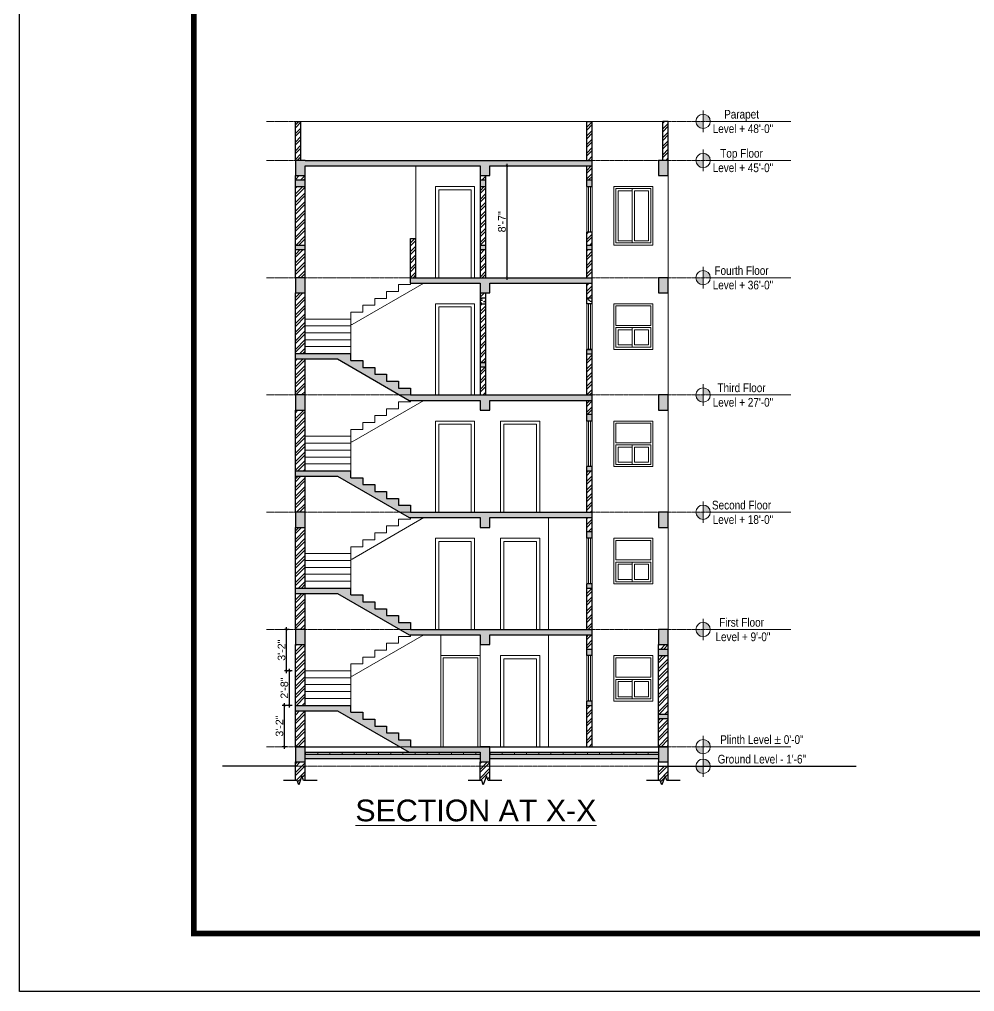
# Model space of a CAD drawing. Header units: inches. Extents: x 84707 to 107235, y 3922 to 10323.
# Drawn here: x 94382 to 95262, y 8182 to 9077 of the extents above; entities that cross this region are included whole.
import ezdxf

# ---------------------------------------------------------------- set-up
doc = ezdxf.new("R2010")
doc.units = ezdxf.units.IN
doc.header["$MEASUREMENT"] = 0
doc.linetypes.add('CENTER', pattern=[2, 1.25, -0.25, 0.25, -0.25])
doc.layers.add('A-Hatch', color=7, linetype='Continuous')
for name, color, linetype, lineweight in [('Annotate-Bold.w', 4, 'Continuous', 18), ('DIM-2', 4, 'Continuous', 20), ('Fittings', 9, 'Continuous', 5), ('FURNT', 31, 'Continuous', 15), ('hatch', 9, 'Continuous', 0), ('stair', 6, 'Continuous', 5), ('Text-100.w', 254, 'Continuous', 9), ('wall', 240, 'Continuous', 30), ('wall light', 6, 'Continuous', 18), ('window', 130, 'Continuous', 13)]:
    doc.layers.add(name, color=color, linetype=linetype, lineweight=lineweight)
doc.styles.add('ARAIL', font='arial.ttf')
doc.styles.add('arial', font='arial.ttf')
doc.dimstyles.new('8 inch dim', dxfattribs={"dimtxt": 7, "dimasz": 2, "dimexe": 2, "dimexo": 1, "dimgap": 1, "dimtad": 1, "dimdec": 0, "dimzin": 3, "dimdsep": 46, "dimlunit": 4, "dimtxsty": 'ARAIL', "dimblk": 'ARCHTICK', "dimcen": 0.09, "dimdle": 2, "dimadec": 0, "dimazin": 0, "dimtfac": 1, "dimtdec": 0, "dimtix": 1, "dimtofl": 0, "dimtmove": 1, "dimatfit": 3, "dimldrblk": 'ARCHTICK', "dimfxlon": 1, "dimtolj": 1, "dimtzin": 0, "dimarcsym": 0})
pattern_1 = [(50, (-25125.8746, 1589.8135), (7.17260183, -0.62752135), [0.75, -8.25]), (355, (-25125.8746, 1589.8135), (-1.38751334, 7.52192134), [0.6, -6.6]), (100.4514445, (-25125.277, 1589.761), (5.78508847, 6.8943999), [0.6374019, -7.0114211]), (46.1842, (-25125.875, 1591.8135), (10.6724133, -1.6551928), [1.125, -12.375]), (96.635635, (-25124.985, 1591.676), (9.3466195, 9.741186), [0.9561034, -10.5171376]), (351.184164, (-25125.875, 1591.813), (9.3466195, 9.741186), [0.9, -9.9]), (21, (-25124.8746, 1591.3135), (5.96907052, -4.0261889), [0.75, -8.25]), (326, (-25124.8746, 1591.3135), (2.4331533, 7.25150045), [0.6, -6.6]), (71.451445, (-25124.377, 1590.978), (8.40222377, 3.22531153), [0.6374019, -7.0114211]), (37.5, (-25125.8746, 1589.8135), (0.121598553, 3.32893854), [0, -6.52, 0, -6.7, 0, -6.625]), (7.5, (-25125.8746, 1589.8135), (2.63069537, 3.94411712), [0, -3.82, 0, -6.37, 0, -2.525]), (327.5, (-25128.1046, 1589.8135), (5.33822436, -0.22554872), [0, -2.5, 0, -7.8, 0, -10.35]), (317.5, (-25129.1046, 1589.8135), (5.8318617, 1.00104982), [0, -3.25, 0, -5.18, 0, -7.35])]

# ---------------------------------------------------------------- blocks, each defined once
blk = doc.blocks.new('_ArchTick')
at = {"color": 0, "linetype": 'ByBlock', "const_width": 0.15}
blk.add_lwpolyline([(-0.5, -0.5), (0.5, 0.5)], dxfattribs=at)
blk = doc.blocks.new('*D684')
at = {"layer": 'Defpoints', "color": 0, "transparency": 16777216}
for p in [(94626.24, 8445.68), (94645.32, 8445.68), (94645.32, 8407.56)]:
    blk.add_point(p, dxfattribs=at)
at = {"layer": 'DIM-2', "color": 0, "lineweight": -2, "transparency": 16777216}
for p, q in [((94628.74, 8445.68), (94624.24, 8445.68)), ((94626.24, 8405.56), (94626.24, 8447.68)), ((94628.74, 8407.56), (94624.24, 8407.56))]:
    blk.add_line(p, q, dxfattribs=at)
at = {"layer": 'DIM-2', "color": 0, "lineweight": -2, "transparency": 16777216, "xscale": 2, "yscale": 2, "zscale": 2}
for p, rotation in [((94626.24, 8445.68), 90), ((94626.24, 8407.56), 270)]:
    blk.add_blockref('_ArchTick', p, dxfattribs=dict(at, rotation=rotation))
at = {"layer": 'DIM-2', "color": 0, "transparency": 16777216, "insert": (94621.66, 8426.62), "char_height": 7, "attachment_point": 5, "rotation": 90, "style": 'ARAIL'}
blk.add_mtext('\\A1;3\'-2"', dxfattribs=at)
blk = doc.blocks.new('*D685')
at = {"layer": 'Defpoints', "color": 0, "transparency": 16777216}
for p in [(94630.76, 8477.45), (94645.32, 8477.45), (94636.32, 8445.68)]:
    blk.add_point(p, dxfattribs=at)
at = {"layer": 'DIM-2', "color": 0, "lineweight": -2, "transparency": 16777216}
for p, q in [((94630.76, 8443.68), (94630.76, 8479.45)), ((94633.26, 8477.45), (94628.76, 8477.45)), ((94633.26, 8445.68), (94628.76, 8445.68))]:
    blk.add_line(p, q, dxfattribs=at)
at = {"layer": 'DIM-2', "color": 0, "lineweight": -2, "transparency": 16777216, "xscale": 2, "yscale": 2, "zscale": 2}
for p, rotation in [((94630.76, 8477.45), 90), ((94630.76, 8445.68), 270)]:
    blk.add_blockref('_ArchTick', p, dxfattribs=dict(at, rotation=rotation))
at = {"layer": 'DIM-2', "color": 0, "transparency": 16777216, "insert": (94626.19, 8461.56), "char_height": 7, "attachment_point": 5, "rotation": 90, "style": 'ARAIL'}
blk.add_mtext('\\A1;2\'-8"', dxfattribs=at)
blk = doc.blocks.new('*D686')
at = {"layer": 'Defpoints', "color": 0, "transparency": 16777216}
for p in [(94628.18, 8515.56), (94645.32, 8515.56), (94645.32, 8477.45)]:
    blk.add_point(p, dxfattribs=at)
at = {"layer": 'DIM-2', "color": 0, "lineweight": -2, "transparency": 16777216}
for p, q in [((94630.68, 8515.56), (94626.18, 8515.56)), ((94628.18, 8475.45), (94628.18, 8517.56)), ((94630.68, 8477.45), (94626.18, 8477.45))]:
    blk.add_line(p, q, dxfattribs=at)
at = {"layer": 'DIM-2', "color": 0, "lineweight": -2, "transparency": 16777216, "xscale": 2, "yscale": 2, "zscale": 2}
for p, rotation in [((94628.18, 8515.56), 90), ((94628.18, 8477.45), 270)]:
    blk.add_blockref('_ArchTick', p, dxfattribs=dict(at, rotation=rotation))
at = {"layer": 'DIM-2', "color": 0, "transparency": 16777216, "insert": (94623.6, 8496.5), "char_height": 7, "attachment_point": 5, "rotation": 90, "style": 'ARAIL'}
blk.add_mtext('\\A1;3\'-2"', dxfattribs=at)
blk = doc.blocks.new('*D691')
at = {"layer": 'Defpoints', "color": 0, "transparency": 16777216}
for p in [(94815.32, 8942.56), (94815.32, 8839.56), (94831.13, 8839.56)]:
    blk.add_point(p, dxfattribs=at)
at = {"layer": 'DIM-2', "color": 0, "lineweight": -2, "transparency": 16777216}
for p, q in [((94831.13, 8944.56), (94831.13, 8837.56)), ((94828.63, 8942.56), (94833.13, 8942.56)), ((94828.63, 8839.56), (94833.13, 8839.56))]:
    blk.add_line(p, q, dxfattribs=at)
at = {"layer": 'DIM-2', "color": 0, "lineweight": -2, "transparency": 16777216, "xscale": 2, "yscale": 2, "zscale": 2}
for p, rotation in [((94831.13, 8942.56), 90), ((94831.13, 8839.56), 270)]:
    blk.add_blockref('_ArchTick', p, dxfattribs=dict(at, rotation=rotation))
at = {"layer": 'DIM-2', "color": 0, "transparency": 16777216, "insert": (94826.55, 8891.06), "char_height": 7, "attachment_point": 5, "rotation": 90, "style": 'ARAIL'}
blk.add_mtext('\\A1;8\'-7"', dxfattribs=at)

msp = doc.modelspace()

# ---------------------------------------------------------------- hatches: boundary and pattern name
at = {"layer": 'A-Hatch'}
h = msp.add_hatch(dxfattribs=at)
h.set_pattern_fill('AR-CONC', color=256)
h.set_pattern_definition(pattern_1)
h.paths.add_polyline_path([(94645.32, 8942.56), (94806.32, 8942.56), (94806.32, 8933.56), (94815.32, 8933.56), (94815.32, 8942.56), (94909.62, 8942.56), (94909.62, 8947.56), (94645.32, 8947.56), (94636.32, 8947.56), (94636.32, 8933.56), (94645.32, 8933.56)])
h.paths.add_polyline_path([(94979.67, 8947.56), (94970.67, 8947.56), (94970.67, 8933.56), (94979.67, 8933.56)])
h.paths.add_polyline_path([(94909.62, 8929.56), (94904.62, 8929.56), (94904.62, 8923.56), (94909.62, 8923.56)])
h.paths.add_polyline_path([(94909.62, 8869.56), (94904.62, 8869.56), (94904.62, 8865.56), (94909.62, 8865.56)])
h.paths.add_polyline_path([(94811.32, 8869.56), (94806.32, 8869.56), (94806.32, 8865.56), (94811.32, 8865.56)])
h.paths.add_polyline_path([(94811.32, 8929.56), (94806.32, 8929.56), (94806.32, 8923.56), (94811.32, 8923.56)])
h.paths.add_polyline_path([(94645.32, 8929.56), (94636.32, 8929.56), (94636.32, 8923.56), (94645.32, 8923.56)])
h.paths.add_polyline_path([(94645.32, 8869.56), (94636.32, 8869.56), (94636.32, 8865.56), (94645.32, 8865.56)])
h.paths.add_polyline_path([(94645.32, 8839.56), (94636.32, 8839.56), (94636.32, 8825.56), (94645.32, 8825.56)])
h.paths.add_polyline_path([(94815.32, 8834.56), (94909.62, 8834.56), (94909.62, 8839.56), (94742.32, 8839.56), (94742.32, 8834.56), (94806.32, 8834.56), (94806.32, 8825.56), (94815.32, 8825.56)])
h.paths.add_polyline_path([(94979.67, 8839.56), (94970.67, 8839.56), (94970.67, 8825.56), (94979.67, 8825.56)])
h.paths.add_polyline_path([(94979.67, 8731.56), (94970.67, 8731.56), (94970.67, 8717.56), (94979.67, 8717.56)])
h.paths.add_polyline_path([(94909.62, 8773.56), (94904.62, 8773.56), (94904.62, 8769.56), (94909.62, 8769.56)])
h.paths.add_polyline_path([(94811.32, 8761.56), (94806.32, 8761.56), (94806.32, 8757.56), (94811.32, 8757.56)], flags=17)
h.paths.add_polyline_path([(94815.32, 8726.56), (94909.62, 8726.56), (94909.62, 8731.56), (94742.32, 8731.56), (94742.32, 8737.92), (94731.32, 8737.92), (94731.32, 8744.27), (94720.32, 8744.27), (94720.32, 8750.62), (94709.32, 8750.62), (94709.32, 8756.97), (94698.32, 8756.97), (94698.32, 8763.33), (94687.32, 8763.33), (94687.32, 8769.68), (94636.32, 8769.68), (94636.32, 8764.68), (94674.98, 8764.68), (94740.98, 8726.56), (94806.32, 8726.56), (94806.32, 8717.56), (94815.32, 8717.56)])
h.paths.add_polyline_path([(94645.32, 8731.56), (94636.32, 8731.56), (94636.32, 8717.56), (94645.32, 8717.56)], flags=0)
h.paths.add_polyline_path([(94698.32, 8655.33), (94687.32, 8655.33), (94687.32, 8661.68), (94636.32, 8661.68), (94636.32, 8656.68), (94674.98, 8656.68), (94740.98, 8618.56), (94806.32, 8618.56), (94806.32, 8609.56), (94815.32, 8609.56), (94815.32, 8618.56), (94909.62, 8618.56), (94909.62, 8623.56), (94742.32, 8623.56), (94742.32, 8629.92), (94731.32, 8629.92), (94731.32, 8636.27), (94720.32, 8636.27), (94720.32, 8642.62), (94709.32, 8642.62), (94709.32, 8648.97), (94698.32, 8648.97)])
h.paths.add_polyline_path([(94645.32, 8623.56), (94636.32, 8623.56), (94636.32, 8609.56), (94645.32, 8609.56)], flags=0)
h.paths.add_polyline_path([(94909.62, 8515.56), (94742.32, 8515.56), (94742.32, 8521.92), (94731.32, 8521.92), (94731.32, 8528.27), (94720.32, 8528.27), (94720.32, 8534.62), (94709.32, 8534.62), (94709.32, 8540.97), (94698.32, 8540.97), (94698.32, 8547.33), (94687.32, 8547.33), (94687.32, 8553.68), (94636.32, 8553.68), (94636.32, 8548.68), (94674.98, 8548.68), (94740.98, 8510.56), (94806.32, 8510.56), (94806.32, 8501.56), (94815.32, 8501.56), (94815.32, 8510.56), (94909.62, 8510.56)])
h.paths.add_polyline_path([(94645.32, 8515.56), (94636.32, 8515.56), (94636.32, 8501.56), (94645.32, 8501.56)], flags=17)
h.paths.add_polyline_path([(94698.32, 8439.33), (94687.32, 8439.33), (94687.32, 8445.68), (94636.32, 8445.68), (94636.32, 8440.68), (94674.98, 8440.68), (94740.98, 8402.56), (94806.32, 8402.56), (94806.32, 8393.56), (94815.32, 8393.56), (94815.32, 8407.56), (94742.32, 8407.56), (94742.32, 8413.92), (94731.32, 8413.92), (94731.32, 8420.27), (94720.32, 8420.27), (94720.32, 8426.62), (94709.32, 8426.62), (94709.32, 8432.97), (94698.32, 8432.97)])
h.paths.add_polyline_path([(94645.32, 8407.56), (94636.32, 8407.56), (94636.32, 8393.56), (94645.32, 8393.56)], flags=17)
h.paths.add_polyline_path([(94979.67, 8407.56), (94970.67, 8407.56), (94970.67, 8393.56), (94979.67, 8393.56)])
h.paths.add_polyline_path([(94909.62, 8449.56), (94904.62, 8449.56), (94904.62, 8445.56), (94909.62, 8445.56)])
h.paths.add_polyline_path([(94909.62, 8497.56), (94904.62, 8497.56), (94904.62, 8491.56), (94909.62, 8491.56)])
h.paths.add_polyline_path([(94979.67, 8515.56), (94970.67, 8515.56), (94970.67, 8501.56), (94979.67, 8501.56)])
h.paths.add_polyline_path([(94979.67, 8497.56), (94970.69, 8497.56), (94970.69, 8491.56), (94979.67, 8491.56)])
h.paths.add_polyline_path([(94979.67, 8437.56), (94970.68, 8437.56), (94970.68, 8433.56), (94979.67, 8433.56)])
h.paths.add_polyline_path([(94979.67, 8623.56), (94970.67, 8623.56), (94970.67, 8609.56), (94979.67, 8609.56)])
h.paths.add_polyline_path([(94909.62, 8557.56), (94904.62, 8557.56), (94904.62, 8553.56), (94909.62, 8553.56)])
h.paths.add_polyline_path([(94909.62, 8665.56), (94904.62, 8665.56), (94904.62, 8661.56), (94909.62, 8661.56)])
h = msp.add_hatch(dxfattribs=at)
h.set_pattern_fill('AR-CONC', color=256)
h.set_pattern_definition(pattern_1)
h.paths.add_polyline_path([(94904.62, 8815.56), (94909.62, 8815.56), (94909.62, 8820.56), (94904.62, 8820.56)])
h.paths.add_polyline_path([(94811.32, 8815.56), (94811.32, 8820.56), (94806.32, 8820.56), (94806.32, 8815.56)])
h = msp.add_hatch(dxfattribs=at)
h.set_pattern_fill('AR-CONC', color=256)
h.set_pattern_definition(pattern_1)
h.paths.add_polyline_path([(94636.32, 8623.56), (94636.32, 8609.56), (94645.32, 8609.56), (94645.32, 8623.56)])
h.paths.add_polyline_path([(94636.32, 8717.56), (94645.32, 8717.56), (94645.32, 8731.56), (94636.32, 8731.56)])
h.paths.add_polyline_path([(94904.62, 8599.56), (94909.62, 8599.56), (94909.62, 8605.56), (94904.62, 8605.56)])
h.paths.add_polyline_path([(94904.62, 8707.56), (94909.62, 8707.56), (94909.62, 8713.56), (94904.62, 8713.56)])
at = {"layer": 'Annotate-Bold.w', "ltscale": 0.005}
h = msp.add_hatch(color=256, dxfattribs=at)
h.dxf.hatch_style = 1
h.paths.add_polyline_path([(95011.74, 8990.16), (95011.74, 8983.56), (95018.34, 8983.56, 0.414214)])
h.paths.add_polyline_path([(95011.74, 8976.97), (95011.74, 8983.56), (95005.15, 8983.56, 0.414214)])
h = msp.add_hatch(color=256, dxfattribs=at)
h.dxf.hatch_style = 1
h.paths.add_polyline_path([(95011.74, 8954.16), (95011.74, 8947.56), (95018.34, 8947.56, 0.414214)])
h.paths.add_polyline_path([(95011.74, 8940.97), (95011.74, 8947.56), (95005.15, 8947.56, 0.414214)])
h = msp.add_hatch(color=256, dxfattribs=at)
h.dxf.hatch_style = 1
h.paths.add_polyline_path([(95011.74, 8846.16), (95011.74, 8839.56), (95018.34, 8839.56, 0.414214)])
h.paths.add_polyline_path([(95011.74, 8832.97), (95011.74, 8839.56), (95005.15, 8839.56, 0.414214)])
h = msp.add_hatch(color=256, dxfattribs=at)
h.dxf.hatch_style = 1
h.paths.add_polyline_path([(95011.74, 8738.16), (95011.74, 8731.56), (95018.34, 8731.56, 0.414214)])
h.paths.add_polyline_path([(95011.74, 8724.97), (95011.74, 8731.56), (95005.15, 8731.56, 0.414214)])
h = msp.add_hatch(color=256, dxfattribs=at)
h.dxf.hatch_style = 1
h.paths.add_polyline_path([(95011.74, 8630.16), (95011.74, 8623.56), (95018.34, 8623.56, 0.414214)])
h.paths.add_polyline_path([(95011.74, 8616.97), (95011.74, 8623.56), (95005.15, 8623.56, 0.414214)])
h = msp.add_hatch(color=256, dxfattribs=at)
h.dxf.hatch_style = 1
h.paths.add_polyline_path([(95011.74, 8522.16), (95011.74, 8515.56), (95018.34, 8515.56, 0.414214)])
h.paths.add_polyline_path([(95011.74, 8508.97), (95011.74, 8515.56), (95005.15, 8515.56, 0.414214)])
h = msp.add_hatch(color=256, dxfattribs=at)
h.dxf.hatch_style = 1
h.paths.add_polyline_path([(95011.74, 8414.16), (95011.74, 8407.56), (95018.34, 8407.56, 0.414214)])
h.paths.add_polyline_path([(95011.74, 8400.97), (95011.74, 8407.56), (95005.15, 8407.56, 0.414214)])
h = msp.add_hatch(color=256, dxfattribs=at)
h.dxf.hatch_style = 1
h.paths.add_polyline_path([(95011.74, 8396.16), (95011.74, 8389.56), (95018.34, 8389.56, 0.414214)])
h.paths.add_polyline_path([(95011.74, 8382.97), (95011.74, 8389.56), (95005.15, 8389.56, 0.414214)])
at = {"layer": 'hatch', "ltscale": 0.01}
h = msp.add_hatch(dxfattribs=at)
h.set_pattern_fill('ANSI32', color=256, scale=15, style=0)
h.set_pattern_definition([(45, (-25125.8746, 1589.8135), (-3.97747564, 3.97747564), []), (45, (-25123.223, 1589.8135), (-3.97747564, 3.97747564), [])])
h.paths.add_polyline_path([(94641.32, 8983.56), (94636.32, 8983.56), (94636.32, 8947.56), (94641.32, 8947.56)])
h.paths.add_polyline_path([(94909.62, 8983.56), (94904.62, 8983.56), (94904.62, 8947.56), (94909.62, 8947.56)])
h.paths.add_polyline_path([(94979.67, 8983.56), (94974.67, 8983.56), (94974.67, 8947.56), (94979.67, 8947.56)])
h.paths.add_polyline_path([(94645.32, 8933.56), (94636.32, 8933.56), (94636.32, 8929.56), (94645.32, 8929.56)])
h.paths.add_polyline_path([(94645.32, 8923.56), (94636.32, 8923.56), (94636.32, 8869.56), (94645.32, 8869.56)])
h.paths.add_polyline_path([(94645.32, 8865.56), (94636.32, 8865.56), (94636.32, 8839.56), (94645.32, 8839.56)])
h.paths.add_polyline_path([(94747.32, 8875.56), (94742.32, 8875.56), (94742.32, 8839.56), (94747.32, 8839.56)])
h.paths.add_polyline_path([(94811.32, 8933.56), (94806.32, 8933.56), (94806.32, 8929.56), (94811.32, 8929.56)])
h.paths.add_polyline_path([(94811.32, 8923.56), (94806.32, 8923.56), (94806.32, 8869.56), (94811.32, 8869.56)])
h.paths.add_polyline_path([(94811.32, 8865.56), (94806.32, 8865.56), (94806.32, 8839.56), (94811.32, 8839.56)])
h.paths.add_polyline_path([(94909.62, 8865.56), (94904.62, 8865.56), (94904.62, 8839.56), (94909.62, 8839.56)])
h.paths.add_polyline_path([(94909.62, 8942.56), (94904.62, 8942.56), (94904.62, 8929.56), (94909.62, 8929.56)])
h.paths.add_polyline_path([(94645.32, 8825.56), (94636.32, 8825.56), (94636.32, 8769.68), (94645.32, 8769.68)])
h.paths.add_polyline_path([(94811.32, 8825.56), (94806.32, 8825.56), (94806.32, 8820.56), (94811.32, 8820.56)])
h.paths.add_polyline_path([(94811.32, 8815.56), (94806.32, 8815.56), (94806.32, 8761.56), (94811.32, 8761.56)])
h.paths.add_polyline_path([(94811.32, 8757.56), (94806.32, 8757.56), (94806.32, 8731.56), (94811.32, 8731.56)])
h.paths.add_polyline_path([(94909.62, 8834.56), (94904.62, 8834.56), (94904.62, 8820.56), (94909.62, 8820.56)])
h.paths.add_polyline_path([(94909.62, 8769.56), (94904.62, 8769.56), (94904.62, 8731.56), (94909.62, 8731.56)])
h.paths.add_polyline_path([(94645.32, 8764.68), (94636.32, 8764.68), (94636.32, 8731.56), (94645.32, 8731.56)])
h.paths.add_polyline_path([(94645.32, 8717.56), (94636.32, 8717.56), (94636.32, 8661.68), (94645.32, 8661.68)])
h.paths.add_polyline_path([(94909.62, 8726.56), (94904.62, 8726.56), (94904.62, 8713.56), (94909.62, 8713.56)])
h.paths.add_polyline_path([(94909.62, 8661.56), (94904.62, 8661.56), (94904.62, 8623.56), (94909.62, 8623.56)])
h.paths.add_polyline_path([(94645.32, 8656.68), (94636.32, 8656.68), (94636.32, 8623.56), (94645.32, 8623.56)])
h.paths.add_polyline_path([(94645.32, 8609.56), (94636.32, 8609.56), (94636.32, 8553.68), (94645.32, 8553.68)])
h.paths.add_polyline_path([(94645.32, 8548.68), (94636.32, 8548.68), (94636.32, 8515.56), (94645.32, 8515.56)])
h.paths.add_polyline_path([(94645.32, 8501.56), (94636.32, 8501.56), (94636.32, 8445.68), (94645.32, 8445.68)])
h.paths.add_polyline_path([(94645.32, 8440.68), (94636.32, 8440.68), (94636.32, 8407.56), (94645.32, 8407.56)])
h.paths.add_polyline_path([(94645.32, 8393.56), (94636.32, 8393.56), (94636.32, 8376.56), (94637.87, 8376.56), (94639.37, 8372.44), (94642.37, 8380.68), (94643.87, 8376.56), (94645.32, 8376.56)])
h.paths.add_polyline_path([(94815.32, 8393.56), (94806.32, 8393.56), (94806.32, 8376.56), (94807.87, 8376.56), (94809.37, 8372.44), (94812.37, 8380.68), (94813.87, 8376.56), (94815.32, 8376.56)])
h.paths.add_polyline_path([(94909.62, 8445.56), (94904.62, 8445.56), (94904.62, 8407.56), (94909.62, 8407.56)])
h.paths.add_polyline_path([(94909.62, 8510.56), (94904.62, 8510.56), (94904.62, 8497.56), (94909.62, 8497.56)])
h.paths.add_polyline_path([(94909.62, 8553.56), (94904.62, 8553.56), (94904.62, 8515.56), (94909.62, 8515.56)])
h.paths.add_polyline_path([(94909.62, 8618.56), (94904.62, 8618.56), (94904.62, 8605.56), (94909.62, 8605.56)])
h.paths.add_polyline_path([(94979.67, 8433.56), (94970.68, 8433.56), (94970.67, 8407.56), (94979.67, 8407.56)])
h.paths.add_polyline_path([(94979.67, 8491.56), (94970.69, 8491.56), (94970.68, 8437.56), (94979.67, 8437.56)])
h.paths.add_polyline_path([(94979.67, 8501.56), (94970.69, 8501.56), (94970.69, 8497.56), (94979.67, 8497.56)])
h.paths.add_polyline_path([(94979.67, 8389.56), (94970.67, 8389.56), (94970.67, 8376.56), (94972.22, 8376.56), (94973.72, 8372.44), (94976.72, 8380.68), (94978.22, 8376.56), (94979.67, 8376.56)])
h.paths.add_polyline_path([(94909.62, 8881.56), (94904.62, 8881.56), (94904.62, 8869.56), (94909.62, 8869.56)])
at = {"layer": 'hatch', "ltscale": 0.5}
h = msp.add_hatch(dxfattribs=at)
h.set_pattern_fill('AR-B816', color=256, scale=0.7)
h.set_pattern_definition([(0, (-267131.141, 245297.349), (0, 5.6), []), (90, (-267131.141, 245297.349), (-5.6, 5.6), [5.6, -5.6])])
h.paths.add_polyline_path([(94806.32, 8402.56), (94645.32, 8402.56), (94645.32, 8400.56), (94806.32, 8400.56)])
h = msp.add_hatch(dxfattribs=at)
h.set_pattern_fill('AR-SAND', color=256)
h.set_pattern_definition([(37.5, (-267107.1438, 245297.3492), (-0.062993358, 1.926823769), [0, -1.52, 0, -1.7, 0, -1.625]), (7.5, (-267107.1438, 245297.3492), (1.769776705, 2.822146065), [0, -0.82, 0, -1.37, 0, -0.525]), (327.5, (-267108.3738, 245297.3492), (3.114141862, 0.0056590535), [0, -0.5, 0, -1.8, 0, -2.35]), (317.5, (-267108.3738, 245297.3492), (3.006126605, 0.877675565), [0, -0.25, 0, -1.18, 0, -1.35])])
h.paths.add_polyline_path([(94806.32, 8396.56), (94806.32, 8400.56), (94645.32, 8400.56), (94645.32, 8396.56)])
h = msp.add_hatch(dxfattribs=at)
h.set_pattern_fill('AR-B816', color=256, scale=0.7)
h.set_pattern_definition([(0, (-266961.141, 245297.349), (0, 5.6), []), (90, (-266961.141, 245297.349), (-5.6, 5.6), [5.6, -5.6])])
h.paths.add_polyline_path([(94970.67, 8402.56), (94815.32, 8402.56), (94815.32, 8400.56), (94970.67, 8400.56)])
h = msp.add_hatch(dxfattribs=at)
h.set_pattern_fill('AR-SAND', color=256)
h.set_pattern_definition([(37.5, (-266937.1438, 245297.3492), (-0.062993358, 1.926823769), [0, -1.52, 0, -1.7, 0, -1.625]), (7.5, (-266937.1438, 245297.3492), (1.769776705, 2.822146065), [0, -0.82, 0, -1.37, 0, -0.525]), (327.5, (-266938.3738, 245297.3492), (3.114141862, 0.0056590535), [0, -0.5, 0, -1.8, 0, -2.35]), (317.5, (-266938.3738, 245297.3492), (3.006126605, 0.877675565), [0, -0.25, 0, -1.18, 0, -1.35])])
h.paths.add_polyline_path([(94970.67, 8396.56), (94970.67, 8400.56), (94815.32, 8400.56), (94815.32, 8396.56)])

# ---------------------------------------------------------------- linework, layer by layer
at = {"color": 7, "lineweight": 30}
msp.add_lwpolyline([(94382.2, 8182.06), (94382.2, 10322.54), (97592.92, 10322.54), (97592.92, 8182.06)], close=True, dxfattribs=at)
at = {"color": 7, "lineweight": 30, "const_width": 5.35}
msp.add_lwpolyline([(97539.41, 8235.57), (97539.41, 10269.03), (94542.74, 10269.03), (94542.74, 8235.57)], close=True, dxfattribs=at)
at = {"layer": 'Annotate-Bold.w', "ltscale": 0.005}
for p, q in [((95011.76, 8993.47), (95011.76, 8973.68)), ((95011.76, 8957.47), (95011.76, 8937.68)), ((95011.76, 8849.47), (95011.76, 8829.68)), ((95011.76, 8741.47), (95011.76, 8721.68)), ((95011.76, 8633.47), (95011.76, 8613.68)), ((95011.76, 8525.47), (95011.76, 8505.68)), ((95011.76, 8417.47), (95011.76, 8397.68)), ((95011.76, 8399.47), (95011.76, 8379.68))]:
    msp.add_line(p, q, dxfattribs=at)
at = {"layer": 'Annotate-Bold.w', "linetype": 'CENTER', "ltscale": 0.01}
for p, q in [((94609.62, 8983.56), (95018.34, 8983.56)), ((94609.62, 8947.56), (95018.34, 8947.56)), ((94609.62, 8839.56), (95018.34, 8839.56)), ((94609.62, 8731.56), (95018.34, 8731.56)), ((94609.62, 8623.56), (95018.34, 8623.56)), ((94609.62, 8515.56), (95018.34, 8515.56)), ((94609.62, 8407.56), (95018.34, 8407.56)), ((94609.62, 8389.56), (95018.34, 8389.56))]:
    msp.add_line(p, q, dxfattribs=at)
at = {"layer": 'Annotate-Bold.w'}
for p, q in [((95018.34, 8983.56), (95092.65, 8983.56)), ((95018.34, 8947.56), (95092.65, 8947.56)), ((95018.34, 8839.56), (95092.65, 8839.56)), ((95018.34, 8731.56), (95092.65, 8731.56)), ((95018.34, 8623.56), (95092.65, 8623.56)), ((95018.34, 8515.56), (95092.65, 8515.56)), ((95018.34, 8407.56), (95092.65, 8407.56)), ((95018.34, 8389.56), (95092.65, 8389.56))]:
    msp.add_line(p, q, dxfattribs=at)
at = {"layer": 'Annotate-Bold.w', "ltscale": 0.005}
for centre in [(95011.74, 8983.56), (95011.74, 8947.56), (95011.74, 8839.56), (95011.74, 8731.56), (95011.74, 8623.56), (95011.74, 8515.56), (95011.74, 8407.56), (95011.74, 8389.56)]:
    msp.add_circle(centre, 6.6, dxfattribs=at)
at = {"layer": 'Fittings'}
for p, q in [((94765.32, 8923.56), (94801.32, 8923.56)), ((94765.32, 8923.56), (94765.32, 8839.56)), ((94768.32, 8920.56), (94798.32, 8920.56)), ((94768.32, 8920.56), (94768.32, 8839.56)), ((94798.32, 8920.56), (94798.32, 8839.56)), ((94801.32, 8923.56), (94801.32, 8839.56))]:
    msp.add_line(p, q, dxfattribs=at)
at = {"layer": 'FURNT'}
for p, q in [((94765.32, 8815.56), (94801.32, 8815.56)), ((94765.32, 8815.56), (94765.32, 8731.56)), ((94768.32, 8812.56), (94798.32, 8812.56)), ((94768.32, 8812.56), (94768.32, 8731.56)), ((94798.32, 8812.56), (94798.32, 8731.56)), ((94801.32, 8815.56), (94801.32, 8731.56)), ((94765.32, 8707.56), (94801.32, 8707.56)), ((94765.32, 8707.56), (94765.32, 8623.56)), ((94768.32, 8704.56), (94798.32, 8704.56)), ((94768.32, 8704.56), (94768.32, 8623.56)), ((94798.32, 8704.56), (94798.32, 8623.56)), ((94801.32, 8707.56), (94801.32, 8623.56)), ((94825.32, 8707.56), (94861.32, 8707.56)), ((94825.32, 8707.56), (94825.32, 8623.56)), ((94828.32, 8704.56), (94858.32, 8704.56)), ((94828.32, 8704.56), (94828.32, 8623.56)), ((94858.32, 8704.56), (94858.32, 8623.56)), ((94861.32, 8707.56), (94861.32, 8623.56)), ((94765.32, 8599.56), (94801.32, 8599.56)), ((94765.32, 8599.56), (94765.32, 8515.56)), ((94768.32, 8596.56), (94798.32, 8596.56)), ((94768.32, 8596.56), (94768.32, 8515.56)), ((94798.32, 8596.56), (94798.32, 8515.56)), ((94801.32, 8599.56), (94801.32, 8515.56)), ((94825.32, 8599.56), (94861.32, 8599.56)), ((94825.32, 8599.56), (94825.32, 8515.56)), ((94828.32, 8596.56), (94858.32, 8596.56)), ((94828.32, 8596.56), (94828.32, 8515.56)), ((94858.32, 8596.56), (94858.32, 8515.56)), ((94861.32, 8599.56), (94861.32, 8515.56)), ((94806.32, 8491.56), (94770.32, 8491.56)), ((94804.32, 8489.56), (94772.32, 8489.56)), ((94772.32, 8489.56), (94772.32, 8407.56)), ((94804.32, 8407.56), (94804.32, 8489.56)), ((94825.32, 8491.56), (94825.32, 8407.56)), ((94861.32, 8491.56), (94825.32, 8491.56)), ((94828.32, 8488.56), (94828.32, 8407.56)), ((94858.32, 8488.56), (94828.32, 8488.56)), ((94858.32, 8488.56), (94858.32, 8407.56)), ((94861.32, 8491.56), (94861.32, 8407.56))]:
    msp.add_line(p, q, dxfattribs=at)
at = {"layer": 'stair'}
msp.add_line((94641.32, 8983.56), (94904.62, 8983.56), dxfattribs=at)
at = {"layer": 'wall'}
for p, q in [((94636.32, 8947.56), (94636.32, 8983.56)), ((94636.32, 8983.56), (94641.32, 8983.56)), ((94641.32, 8947.56), (94641.32, 8983.56)), ((94904.62, 8947.56), (94904.62, 8983.56)), ((94904.62, 8983.56), (94909.62, 8983.56)), ((94909.62, 8947.56), (94909.62, 8983.56)), ((94974.67, 8947.56), (94974.67, 8983.56)), ((94979.67, 8983.56), (94974.67, 8983.56)), ((94979.67, 8947.56), (94979.67, 8983.56)), ((94645.32, 8947.56), (94909.62, 8947.56)), ((94909.62, 8923.56), (94909.62, 8947.56)), ((94645.32, 8942.56), (94806.32, 8942.56)), ((94815.32, 8942.56), (94909.62, 8942.56)), ((94904.62, 8923.56), (94904.62, 8942.56)), ((94636.32, 8839.56), (94636.32, 8933.56)), ((94636.32, 8929.56), (94645.32, 8929.56)), ((94645.32, 8839.56), (94645.32, 8933.56)), ((94806.32, 8933.56), (94806.32, 8839.56)), ((94806.32, 8929.56), (94811.32, 8929.56)), ((94811.32, 8933.56), (94811.32, 8839.56)), ((94904.62, 8929.56), (94909.62, 8929.56)), ((94636.32, 8923.56), (94645.32, 8923.56)), ((94806.32, 8923.56), (94811.32, 8923.56)), ((94904.62, 8923.56), (94909.62, 8923.56)), ((94742.32, 8875.56), (94747.32, 8875.56)), ((94742.32, 8839.56), (94742.32, 8875.56)), ((94747.32, 8839.56), (94747.32, 8875.56)), ((94904.62, 8839.56), (94904.62, 8881.56)), ((94909.62, 8881.56), (94904.62, 8881.56)), ((94909.62, 8839.56), (94909.62, 8881.56)), ((94636.32, 8869.56), (94645.32, 8869.56)), ((94636.32, 8865.56), (94645.32, 8865.56)), ((94806.32, 8869.56), (94811.32, 8869.56)), ((94806.32, 8865.56), (94811.32, 8865.56)), ((94904.62, 8869.56), (94909.62, 8869.56)), ((94904.62, 8865.56), (94909.62, 8865.56)), ((94742.32, 8839.56), (94909.62, 8839.56)), ((94742.32, 8834.56), (94742.32, 8839.56)), ((94909.62, 8815.56), (94909.62, 8839.56)), ((94742.32, 8834.56), (94806.32, 8834.56)), ((94815.32, 8834.56), (94909.62, 8834.56)), ((94904.62, 8815.56), (94904.62, 8834.56)), ((94636.32, 8731.56), (94636.32, 8825.56)), ((94645.32, 8769.68), (94645.32, 8825.56)), ((94806.32, 8825.56), (94806.32, 8731.56)), ((94811.32, 8820.56), (94806.32, 8820.56)), ((94811.32, 8825.56), (94811.32, 8731.56)), ((94909.62, 8820.56), (94904.62, 8820.56)), ((94806.32, 8815.56), (94811.32, 8815.56)), ((94909.62, 8815.56), (94904.62, 8815.56)), ((94636.32, 8769.68), (94687.32, 8769.68)), ((94687.32, 8763.33), (94687.32, 8769.68)), ((94904.62, 8731.56), (94904.62, 8773.56)), ((94909.62, 8773.56), (94904.62, 8773.56)), ((94904.62, 8773.56), (94909.62, 8773.56)), ((94904.62, 8769.56), (94909.62, 8769.56)), ((94909.62, 8731.56), (94909.62, 8773.56)), ((94636.32, 8764.68), (94674.98, 8764.68)), ((94645.32, 8731.56), (94645.32, 8764.68)), ((94674.98, 8764.68), (94740.98, 8726.56)), ((94687.32, 8763.33), (94698.32, 8763.33)), ((94698.32, 8763.33), (94698.32, 8756.97)), ((94698.32, 8756.97), (94709.32, 8756.97)), ((94709.32, 8756.97), (94709.32, 8750.62)), ((94806.32, 8761.56), (94811.32, 8761.56)), ((94806.32, 8757.56), (94811.32, 8757.56)), ((94709.32, 8750.62), (94720.32, 8750.62)), ((94720.32, 8750.62), (94720.32, 8744.27)), ((94720.32, 8744.27), (94731.32, 8744.27)), ((94731.32, 8744.27), (94731.32, 8737.92)), ((94731.32, 8737.92), (94742.32, 8737.92)), ((94742.32, 8737.92), (94742.32, 8731.56)), ((94742.32, 8731.56), (94909.62, 8731.56)), ((94909.62, 8707.56), (94909.62, 8731.56)), ((94740.94, 8726.56), (94806.32, 8726.56)), ((94815.32, 8726.56), (94909.62, 8726.56)), ((94904.62, 8707.56), (94904.62, 8726.56)), ((94636.32, 8623.56), (94636.32, 8717.56)), ((94645.32, 8661.68), (94645.32, 8717.56)), ((94909.62, 8713.56), (94904.62, 8713.56)), ((94909.62, 8707.56), (94904.62, 8707.56)), ((94636.32, 8661.68), (94687.32, 8661.68)), ((94687.32, 8655.33), (94687.32, 8661.68)), ((94904.62, 8623.56), (94904.62, 8665.56)), ((94909.62, 8665.56), (94904.62, 8665.56)), ((94904.62, 8661.56), (94909.62, 8661.56)), ((94909.62, 8623.56), (94909.62, 8665.56)), ((94636.32, 8656.68), (94674.98, 8656.68)), ((94645.32, 8623.56), (94645.32, 8656.68)), ((94674.98, 8656.68), (94740.98, 8618.56)), ((94687.32, 8655.33), (94698.32, 8655.33)), ((94698.32, 8655.33), (94698.32, 8648.97)), ((94698.32, 8648.97), (94709.32, 8648.97)), ((94709.32, 8648.97), (94709.32, 8642.62)), ((94709.32, 8642.62), (94720.32, 8642.62)), ((94720.32, 8642.62), (94720.32, 8636.27)), ((94720.32, 8636.27), (94731.32, 8636.27)), ((94731.32, 8636.27), (94731.32, 8629.92)), ((94731.32, 8629.92), (94742.32, 8629.92)), ((94742.32, 8629.92), (94742.32, 8623.56)), ((94742.32, 8623.56), (94909.62, 8623.56)), ((94909.62, 8599.56), (94909.62, 8623.56)), ((94740.94, 8618.56), (94806.32, 8618.56)), ((94815.32, 8618.56), (94909.62, 8618.56)), ((94904.62, 8599.56), (94904.62, 8618.56)), ((94636.32, 8515.56), (94636.32, 8609.56)), ((94645.32, 8553.68), (94645.32, 8609.56)), ((94909.62, 8605.56), (94904.62, 8605.56)), ((94909.62, 8599.56), (94904.62, 8599.56)), ((94636.32, 8553.68), (94687.32, 8553.68)), ((94687.32, 8547.33), (94687.32, 8553.68)), ((94904.62, 8515.56), (94904.62, 8557.56)), ((94909.62, 8557.56), (94904.62, 8557.56)), ((94904.62, 8553.56), (94909.62, 8553.56)), ((94909.62, 8515.56), (94909.62, 8557.56)), ((94636.32, 8548.68), (94674.98, 8548.68)), ((94645.32, 8515.56), (94645.32, 8548.68)), ((94674.98, 8548.68), (94740.98, 8510.56)), ((94687.32, 8547.33), (94698.32, 8547.33)), ((94698.32, 8547.33), (94698.32, 8540.97)), ((94698.32, 8540.97), (94709.32, 8540.97)), ((94709.32, 8540.97), (94709.32, 8534.62)), ((94709.32, 8534.62), (94720.32, 8534.62)), ((94720.32, 8534.62), (94720.32, 8528.27)), ((94720.32, 8528.27), (94731.32, 8528.27)), ((94731.32, 8528.27), (94731.32, 8521.92)), ((94731.32, 8521.92), (94742.32, 8521.92)), ((94742.32, 8521.92), (94742.32, 8515.56)), ((94742.32, 8515.56), (94909.62, 8515.56)), ((94909.62, 8491.56), (94909.62, 8515.56)), ((94970.67, 8515.56), (94970.69, 8515.56)), ((94740.98, 8510.56), (94806.32, 8510.56)), ((94815.32, 8510.56), (94909.62, 8510.56)), ((94904.62, 8491.56), (94904.62, 8510.56)), ((94636.32, 8407.56), (94636.32, 8501.56)), ((94645.32, 8445.68), (94645.32, 8501.56)), ((94904.62, 8497.56), (94909.62, 8497.56)), ((94970.67, 8407.56), (94970.69, 8501.56)), ((94970.67, 8497.56), (94979.67, 8497.56)), ((94979.67, 8407.56), (94979.67, 8501.56)), ((94909.62, 8491.56), (94904.62, 8491.56)), ((94970.67, 8491.56), (94979.67, 8491.56)), ((94636.32, 8445.68), (94687.32, 8445.68)), ((94687.32, 8439.33), (94687.32, 8445.68)), ((94904.62, 8407.56), (94904.62, 8449.56)), ((94909.62, 8449.56), (94904.62, 8449.56)), ((94904.62, 8445.56), (94909.62, 8445.56)), ((94909.62, 8407.56), (94909.62, 8449.56)), ((94636.32, 8440.68), (94674.98, 8440.68)), ((94645.32, 8407.56), (94645.32, 8440.68)), ((94674.98, 8440.68), (94740.98, 8402.56)), ((94687.32, 8439.33), (94698.32, 8439.33)), ((94698.32, 8439.33), (94698.32, 8432.97)), ((94970.67, 8437.56), (94979.67, 8437.56)), ((94698.32, 8432.97), (94709.32, 8432.97)), ((94709.32, 8432.97), (94709.32, 8426.62)), ((94709.32, 8426.62), (94720.32, 8426.62)), ((94720.32, 8426.62), (94720.32, 8420.27)), ((94970.67, 8433.56), (94979.67, 8433.56)), ((94720.32, 8420.27), (94731.32, 8420.27)), ((94731.32, 8420.27), (94731.32, 8413.92)), ((94636.32, 8407.56), (94732.32, 8407.56)), ((94731.32, 8413.92), (94742.32, 8413.92)), ((94742.32, 8413.92), (94742.32, 8407.56)), ((94742.32, 8407.56), (94979.67, 8407.56)), ((94645.32, 8402.56), (94806.32, 8402.56)), ((94815.32, 8402.56), (94970.69, 8402.56)), ((94636.32, 8389.56), (94569.24, 8389.56)), ((94636.32, 8376.56), (94636.32, 8393.56)), ((94645.32, 8376.56), (94645.32, 8393.56)), ((94806.32, 8376.56), (94806.32, 8393.56)), ((94815.32, 8376.56), (94815.32, 8393.56)), ((94970.67, 8376.56), (94970.67, 8393.56)), ((94970.69, 8389.56), (95152.86, 8389.56)), ((94979.67, 8376.56), (94979.67, 8393.56))]:
    msp.add_line(p, q, dxfattribs=at)
at = {"layer": 'wall', "linetype": 'Continuous', "ltscale": 0.005}
for p, q in [((94645.32, 8400.56), (94806.32, 8400.56)), ((94815.32, 8400.56), (94970.67, 8400.56)), ((94645.32, 8396.56), (94806.32, 8396.56)), ((94815.32, 8396.56), (94970.67, 8396.56))]:
    msp.add_line(p, q, dxfattribs=at)
at = {"layer": 'wall'}
for points in [[(94645.32, 8947.56), (94636.32, 8947.56), (94636.32, 8933.56), (94645.32, 8933.56), (94645.32, 8942.56)], [(94970.67, 8947.56), (94970.67, 8933.56), (94979.67, 8933.56), (94979.67, 8947.56), (94970.67, 8947.56)], [(94806.32, 8942.56), (94806.32, 8933.56), (94815.32, 8933.56), (94815.32, 8942.56)], [(94970.67, 8839.56), (94970.67, 8825.56), (94979.67, 8825.56), (94979.67, 8839.56), (94970.67, 8839.56)], [(94806.32, 8834.56), (94806.32, 8825.56), (94815.32, 8825.56), (94815.32, 8834.56)], [(94970.67, 8731.56), (94970.67, 8717.56), (94979.67, 8717.56), (94979.67, 8731.56), (94970.67, 8731.56)], [(94806.32, 8726.56), (94806.32, 8717.56), (94815.32, 8717.56), (94815.32, 8726.56)], [(94970.67, 8623.56), (94970.67, 8609.56), (94979.67, 8609.56), (94979.67, 8623.56), (94970.67, 8623.56)], [(94806.32, 8618.56), (94806.32, 8609.56), (94815.32, 8609.56), (94815.32, 8618.56)], [(94970.67, 8515.56), (94970.67, 8501.56), (94979.67, 8501.56), (94979.67, 8515.56), (94970.67, 8515.56)], [(94806.32, 8510.56), (94806.32, 8501.56), (94815.32, 8501.56), (94815.32, 8510.56)], [(94636.32, 8407.56), (94636.32, 8393.56), (94645.32, 8393.56), (94645.32, 8407.56), (94636.32, 8407.56)], [(94806.32, 8402.56), (94806.32, 8393.56), (94815.32, 8393.56), (94815.32, 8407.56), (94806.32, 8407.56)], [(94970.67, 8407.56), (94970.67, 8393.56), (94979.67, 8393.56), (94979.67, 8407.56), (94970.67, 8407.56)]]:
    msp.add_lwpolyline(points, dxfattribs=at)
for points in [[(94636.32, 8825.56), (94645.32, 8825.56), (94645.32, 8839.56), (94636.32, 8839.56)], [(94636.32, 8717.56), (94645.32, 8717.56), (94645.32, 8731.56), (94636.32, 8731.56)], [(94636.32, 8609.56), (94645.32, 8609.56), (94645.32, 8623.56), (94636.32, 8623.56)], [(94636.32, 8501.56), (94645.32, 8501.56), (94645.32, 8515.56), (94636.32, 8515.56)]]:
    msp.add_lwpolyline(points, close=True, dxfattribs=at)
at = {"layer": 'wall', "linetype": 'Continuous'}
for points in [[(94656.42, 8376.56), (94643.87, 8376.56), (94642.37, 8380.68), (94639.37, 8372.44), (94637.87, 8376.56), (94625.32, 8376.56)], [(94826.42, 8376.56), (94813.87, 8376.56), (94812.37, 8380.68), (94809.37, 8372.44), (94807.87, 8376.56), (94795.32, 8376.56)], [(94990.77, 8376.56), (94978.22, 8376.56), (94976.72, 8380.68), (94973.72, 8372.44), (94972.22, 8376.56), (94959.67, 8376.56)]]:
    msp.add_lwpolyline(points, dxfattribs=at)
at = {"layer": 'wall light'}
for p, q in [((94974.67, 8983.56), (94909.62, 8983.56)), ((94747.32, 8875.56), (94747.32, 8942.56)), ((94688.66, 8796.45), (94754.66, 8834.56)), ((94731.32, 8833.21), (94742.32, 8833.21)), ((94731.32, 8826.86), (94731.32, 8833.21)), ((94742.32, 8833.21), (94742.32, 8834.56)), ((94709.32, 8820.5), (94720.32, 8820.5)), ((94709.32, 8814.15), (94709.32, 8820.5)), ((94720.32, 8826.86), (94731.32, 8826.86)), ((94720.32, 8820.5), (94720.32, 8826.86)), ((94698.32, 8814.15), (94709.32, 8814.15)), ((94698.32, 8807.8), (94698.32, 8814.15)), ((94645.32, 8801.45), (94687.32, 8801.45)), ((94687.32, 8807.8), (94698.32, 8807.8)), ((94687.32, 8769.68), (94687.32, 8807.8)), ((94645.32, 8795.09), (94687.32, 8795.09)), ((94687.32, 8796.45), (94688.66, 8796.45)), ((94645.32, 8788.74), (94687.32, 8788.74)), ((94645.32, 8782.39), (94687.32, 8782.39)), ((94645.32, 8776.03), (94687.32, 8776.03)), ((94688.66, 8688.45), (94754.66, 8726.56)), ((94731.32, 8725.21), (94742.32, 8725.21)), ((94731.32, 8718.86), (94731.32, 8725.21)), ((94742.32, 8725.21), (94742.32, 8726.56)), ((94709.32, 8712.5), (94720.32, 8712.5)), ((94709.32, 8706.15), (94709.32, 8712.5)), ((94720.32, 8718.86), (94731.32, 8718.86)), ((94720.32, 8712.5), (94720.32, 8718.86)), ((94698.32, 8706.15), (94709.32, 8706.15)), ((94698.32, 8699.8), (94698.32, 8706.15)), ((94687.32, 8699.8), (94698.32, 8699.8)), ((94687.32, 8661.68), (94687.32, 8699.8)), ((94645.32, 8693.45), (94687.32, 8693.45)), ((94645.32, 8687.09), (94687.32, 8687.09)), ((94687.32, 8688.45), (94688.66, 8688.45)), ((94645.32, 8680.74), (94687.32, 8680.74)), ((94645.32, 8674.39), (94687.32, 8674.39)), ((94645.32, 8668.03), (94687.32, 8668.03)), ((94688.66, 8580.45), (94754.66, 8618.56)), ((94731.32, 8617.21), (94742.32, 8617.21)), ((94731.32, 8610.86), (94731.32, 8617.21)), ((94742.32, 8617.21), (94742.32, 8618.56)), ((94869.4, 8618.56), (94869.4, 8515.56)), ((94709.32, 8604.5), (94720.32, 8604.5)), ((94709.32, 8598.15), (94709.32, 8604.5)), ((94720.32, 8610.86), (94731.32, 8610.86)), ((94720.32, 8604.5), (94720.32, 8610.86)), ((94698.32, 8598.15), (94709.32, 8598.15)), ((94698.32, 8591.8), (94698.32, 8598.15)), ((94687.32, 8591.8), (94698.32, 8591.8)), ((94687.32, 8553.68), (94687.32, 8591.8)), ((94645.32, 8585.45), (94687.32, 8585.45)), ((94645.32, 8579.09), (94687.32, 8579.09)), ((94687.32, 8580.45), (94688.66, 8580.45)), ((94645.32, 8572.74), (94687.32, 8572.74)), ((94645.32, 8566.39), (94687.32, 8566.39)), ((94645.32, 8560.03), (94687.32, 8560.03)), ((94688.66, 8472.45), (94754.66, 8510.56)), ((94731.32, 8509.21), (94742.32, 8509.21)), ((94731.32, 8502.86), (94731.32, 8509.21)), ((94742.32, 8509.21), (94742.32, 8510.56)), ((94770.32, 8510.56), (94770.32, 8407.56)), ((94869.4, 8510.56), (94869.4, 8407.56)), ((94720.32, 8502.86), (94731.32, 8502.86)), ((94720.32, 8496.5), (94720.32, 8502.86)), ((94806.32, 8407.56), (94806.32, 8501.56)), ((94698.32, 8490.15), (94709.32, 8490.15)), ((94698.32, 8483.8), (94698.32, 8490.15)), ((94709.32, 8496.5), (94720.32, 8496.5)), ((94709.32, 8490.15), (94709.32, 8496.5)), ((94687.32, 8483.8), (94698.32, 8483.8)), ((94687.32, 8445.68), (94687.32, 8483.8)), ((94645.32, 8477.45), (94687.32, 8477.45)), ((94645.32, 8471.09), (94687.32, 8471.09)), ((94687.32, 8472.45), (94688.66, 8472.45)), ((94645.32, 8464.74), (94687.32, 8464.74)), ((94645.32, 8458.39), (94687.32, 8458.39)), ((94645.32, 8452.03), (94687.32, 8452.03))]:
    msp.add_line(p, q, dxfattribs=at)
for points in [[(94979.67, 8839.56), (94979.67, 8933.56)], [(94979.67, 8731.56), (94979.67, 8825.56)], [(94979.67, 8623.56), (94979.67, 8717.56)], [(94979.67, 8515.56), (94979.67, 8609.56)]]:
    msp.add_lwpolyline(points, dxfattribs=at)
at = {"layer": 'window'}
for p, q in [((94904.62, 8923.56), (94904.62, 8881.56)), ((94906.24, 8923.56), (94906.24, 8881.56)), ((94907.99, 8923.56), (94907.99, 8881.56)), ((94909.62, 8881.56), (94909.62, 8923.56)), ((94946.51, 8921.56), (94946.51, 8871.56)), ((94948.51, 8919.56), (94948.51, 8873.56)), ((94904.62, 8815.56), (94904.62, 8773.56)), ((94906.24, 8815.56), (94906.24, 8773.56)), ((94907.99, 8815.56), (94907.99, 8773.56)), ((94909.62, 8773.56), (94909.62, 8815.56)), ((94963.51, 8795.56), (94931.51, 8795.56)), ((94963.51, 8793.56), (94931.51, 8793.56)), ((94946.51, 8793.56), (94946.51, 8775.56)), ((94904.62, 8707.56), (94904.62, 8665.56)), ((94906.24, 8707.56), (94906.24, 8665.56)), ((94907.99, 8707.56), (94907.99, 8665.56)), ((94909.62, 8665.56), (94909.62, 8707.56)), ((94963.51, 8687.56), (94931.51, 8687.56)), ((94963.51, 8685.56), (94931.51, 8685.56)), ((94946.51, 8685.56), (94946.51, 8667.56)), ((94904.62, 8599.56), (94904.62, 8557.56)), ((94906.24, 8599.56), (94906.24, 8557.56)), ((94907.99, 8599.56), (94907.99, 8557.56)), ((94909.62, 8557.56), (94909.62, 8599.56)), ((94963.51, 8579.56), (94931.51, 8579.56)), ((94963.51, 8577.56), (94931.51, 8577.56)), ((94946.51, 8577.56), (94946.51, 8559.56)), ((94904.62, 8491.56), (94904.62, 8449.56)), ((94906.24, 8491.56), (94906.24, 8449.56)), ((94907.99, 8491.56), (94907.99, 8449.56)), ((94909.62, 8449.56), (94909.62, 8491.56)), ((94963.51, 8471.56), (94931.51, 8471.56)), ((94963.51, 8469.56), (94931.51, 8469.56)), ((94946.51, 8469.56), (94946.51, 8451.56))]:
    msp.add_line(p, q, dxfattribs=at)
for points in [[(94929.51, 8923.56), (94965.51, 8923.56), (94965.51, 8869.56), (94929.51, 8869.56)], [(94931.51, 8921.56), (94963.51, 8921.56), (94963.51, 8871.56), (94931.51, 8871.56)], [(94929.51, 8815.56), (94965.51, 8815.56), (94965.51, 8773.56), (94929.51, 8773.56)], [(94929.51, 8707.56), (94965.51, 8707.56), (94965.51, 8665.56), (94929.51, 8665.56)], [(94929.51, 8599.56), (94965.51, 8599.56), (94965.51, 8557.56), (94929.51, 8557.56)], [(94929.51, 8491.56), (94965.51, 8491.56), (94965.51, 8449.56), (94929.51, 8449.56)]]:
    msp.add_lwpolyline(points, close=True, dxfattribs=at)
for points in [[(94946.51, 8873.56), (94933.51, 8873.56), (94933.51, 8919.56), (94946.51, 8919.56)], [(94948.51, 8919.56), (94961.51, 8919.56), (94961.51, 8873.56), (94948.51, 8873.56)], [(94931.51, 8795.56), (94931.51, 8813.56), (94963.51, 8813.56), (94963.51, 8795.56)], [(94963.51, 8793.56), (94963.51, 8775.56), (94931.51, 8775.56), (94931.51, 8793.56)], [(94946.51, 8777.56), (94933.51, 8777.56), (94933.51, 8791.56), (94946.51, 8791.56)], [(94948.51, 8791.56), (94961.51, 8791.56), (94961.51, 8777.56), (94948.51, 8777.56), (94948.51, 8791.56)], [(94931.51, 8687.56), (94931.51, 8705.56), (94963.51, 8705.56), (94963.51, 8687.56)], [(94963.51, 8685.56), (94963.51, 8667.56), (94931.51, 8667.56), (94931.51, 8685.56)], [(94946.51, 8669.56), (94933.51, 8669.56), (94933.51, 8683.56), (94946.51, 8683.56)], [(94948.51, 8683.56), (94961.51, 8683.56), (94961.51, 8669.56), (94948.51, 8669.56), (94948.51, 8683.56)], [(94931.51, 8579.56), (94931.51, 8597.56), (94963.51, 8597.56), (94963.51, 8579.56)], [(94963.51, 8577.56), (94963.51, 8559.56), (94931.51, 8559.56), (94931.51, 8577.56)], [(94946.51, 8561.56), (94933.51, 8561.56), (94933.51, 8575.56), (94946.51, 8575.56)], [(94948.51, 8575.56), (94961.51, 8575.56), (94961.51, 8561.56), (94948.51, 8561.56), (94948.51, 8575.56)], [(94931.51, 8471.56), (94931.51, 8489.56), (94963.51, 8489.56), (94963.51, 8471.56)], [(94963.51, 8469.56), (94963.51, 8451.56), (94931.51, 8451.56), (94931.51, 8469.56)], [(94946.51, 8453.56), (94933.51, 8453.56), (94933.51, 8467.56), (94946.51, 8467.56)], [(94948.51, 8467.56), (94961.51, 8467.56), (94961.51, 8453.56), (94948.51, 8453.56), (94948.51, 8467.56)]]:
    msp.add_lwpolyline(points, dxfattribs=at)

# ---------------------------------------------------------------- texts
at = {"layer": 'Annotate-Bold.w', "ltscale": 0.005, "char_height": 7.9962, "attachment_point": 2, "style": 'arial'}
for s, insert, width in [('\\A1;{\\fArial Narrow|b0|i0|c0|p34;Parapet\\P Level + 48\'-0"}', (95047.17, 8994.12), 139.2102), ('\\A1;{\\fArial Narrow|b0|i0|c0|p34;Top Floor\\P Level + 45\'-0"}', (95047.17, 8958.12), 139.2102), ('\\A1;{\\fArial Narrow|b0|i0|c0|p34;Fourth Floor\\P Level + 36\'-0"}', (95047.17, 8850.12), 139.2102), ('\\A1;{\\fArial Narrow|b0|i0|c0|p34;Third Floor\\P Level + 27\'-0"}', (95047.17, 8742.12), 139.2102), ('\\A1;{\\fArial Narrow|b0|i0|c0|p34;Second Floor\\P Level + 18\'-0"\\H1.00853x; }', (95047.17, 8634.12), 139.2102), ('\\A1;{\\fArial Narrow|b0|i0|c0|p34;First Floor\\P Level + 9\'-0"}', (95047.17, 8526.12), 139.2102), ('\\A1;{\\fArial Narrow|b0|i0|c0|p34;Plinth Level ± 0\'-0"}', (95065.88, 8418.12), 82.6277), ('\\A1;{\\fArial Narrow|b0|i0|c0|p34;Ground Level - 1\'-6"}', (95065.88, 8400.12), 82.6277)]:
    msp.add_mtext(s, dxfattribs=dict(at, insert=insert, width=width))
at = {"layer": 'Text-100.w', "insert": (94802.53, 8358.87), "char_height": 20, "attachment_point": 2, "style": 'arial'}
msp.add_mtext_dynamic_manual_height_columns('{\\LSECTION AT X-X}', width=940.9712, gutter_width=100, heights=[0], dxfattribs=at)

# ---------------------------------------------------------------- dimensions: what is measured, and where the dimension line sits
at = {"layer": 'DIM-2'}
for base, p1, p2, picture, middle in [((94831.13, 8839.56), (94815.32, 8942.56), (94815.32, 8839.56), '*D691', (94826.55, 8891.06)), ((94628.18, 8515.56), (94645.32, 8477.45), (94645.32, 8515.56), '*D686', (94623.6, 8496.5)), ((94630.76, 8477.45), (94636.32, 8445.68), (94645.32, 8477.45), '*D685', (94626.19, 8461.56)), ((94626.24, 8445.68), (94645.32, 8407.56), (94645.32, 8445.68), '*D684', (94621.66, 8426.62))]:
    dim = msp.add_linear_dim(base=base, p1=p1, p2=p2, angle=90, dimstyle='8 inch dim', dxfattribs=at)
    dim.commit()
    dim.dimension.update_dxf_attribs({"geometry": picture, "text_midpoint": middle})

doc.saveas('drawing.dxf')
